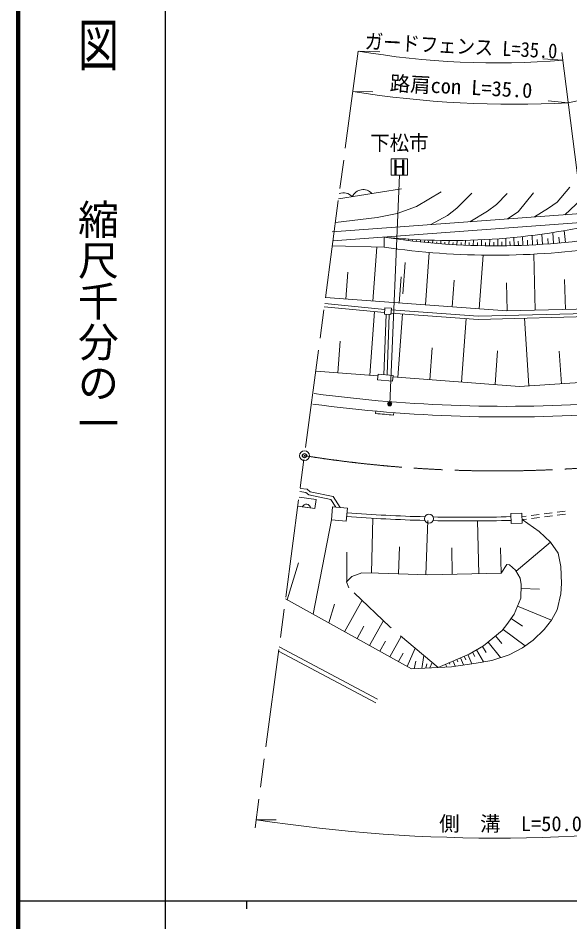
# Model space of a CAD drawing. Units: millimetres at full size, sheet at 1:1000; details may follow other scales. Extents: x 40000 to 680000, y 20000 to 380000.
# Drawn here: x 40000 to 107609, y 202409 to 313179 of the extents above; entities that cross this region are included whole.
import ezdxf
from ezdxf.enums import TextEntityAlignment as Align

# ---------------------------------------------------------------- set-up
doc = ezdxf.new("R2010")
doc.units = ezdxf.units.MM
doc.header["$LTSCALE"] = 1000
doc.header["$PDMODE"] = 32
doc.header["$PDSIZE"] = 500
doc.linetypes.add('CHAIN', pattern=[18.5, 12, -1.5, 3.5, -1.5])
doc.linetypes.add('DASHED', pattern=[7.5, 6, -1.5])
for name, color, linetype, lineweight in [('M-BGD', 7, 'Continuous', 13), ('M-BMK', 2, 'CHAIN', 13), ('M-BMK-SRVR', 3, 'Continuous', 13), ('M-STR-HTXT', 7, 'Continuous', 13), ('M-STR-STRC', 7, 'Continuous', 13), ('M-TTL', 2, 'Continuous', 140), ('M-TTL-BAND', 7, 'Continuous', 25)]:
    doc.layers.add(name, color=color, linetype=linetype, lineweight=lineweight)
doc.layers.add('M-OTRS', color=6, linetype='Continuous')
doc.styles.add('@ＭＳ ゴシック', font='')
doc.styles.add('ＭＳ ゴシック', font='')
doc.styles.get('@ＭＳ ゴシック').set_extended_font_data('@MS Gothic')
doc.styles.get('ＭＳ ゴシック').set_extended_font_data('MS Gothic')

msp = doc.modelspace()

# ---------------------------------------------------------------- hatches: boundary and pattern name
at = {"layer": 'M-STR-HTXT'}
msp.add_hatch(color=256, dxfattribs=at).paths.add_polyline_path([(85745, 266024, -1), (85306, 265785, -1)])
msp.add_hatch(color=256, dxfattribs=at).paths.add_polyline_path([(85745, 266024, -1), (85306, 265785, -1)])

# ---------------------------------------------------------------- linework, layer by layer
at = {"layer": 'M-BGD'}
for p, q in [((86990, 292272), (79263, 291028)), ((86990, 292272), (79263, 291028)), ((78498, 286968), (112593, 289501)), ((78498, 286968), (112593, 289501)), ((78580, 285872), (112882, 288420)), ((78580, 285872), (112882, 288420)), ((105609, 285553), (105515, 286902)), ((107057, 285691), (106915, 287138)), ((84848, 285097), (84843, 286337)), ((84848, 285097), (84843, 286337)), ((86311, 286130), (86320, 286188)), ((86806, 286060), (86823, 286177)), ((87302, 285990), (87314, 286078)), ((87797, 285921), (87821, 286097)), ((88294, 285866), (88306, 285979)), ((88791, 285812), (88815, 286036)), ((89288, 285758), (89304, 285903)), ((89785, 285703), (89817, 285994)), ((90282, 285650), (90297, 285823)), ((90780, 285608), (90810, 285953)), ((91777, 285523), (91812, 285935)), ((92774, 285455), (92805, 285923)), ((93772, 285391), (93794, 285931)), ((94771, 285350), (94796, 285948)), ((95771, 285310), (95798, 285971)), ((96770, 285286), (96779, 286019)), ((97770, 285275), (97779, 286068)), ((98770, 285263), (98780, 286132)), ((99770, 285276), (99757, 286211)), ((100772, 285294), (100731, 286295)), ((101311, 285316), (101289, 285855)), ((101850, 285337), (101807, 286416)), ((102432, 285361), (102408, 285942)), ((103013, 285384), (102966, 286547)), ((103637, 285415), (103593, 286039)), ((104260, 285459), (104173, 286705)), ((104934, 285506), (104887, 286180)), ((106333, 285620), (106262, 286344)), ((78501, 285278), (84848, 285097)), ((78501, 285278), (84848, 285097)), ((83470, 278499), (83962, 285122)), ((91278, 285565), (91296, 285771)), ((92275, 285487), (92291, 285721)), ((93273, 285422), (93291, 285692)), ((94272, 285371), (94284, 285670)), ((95271, 285330), (95284, 285661)), ((96270, 285292), (96274, 285659)), ((97270, 285281), (97275, 285677)), ((98270, 285269), (98275, 285703)), ((99270, 285269), (99264, 285736)), ((100271, 285283), (100264, 285784)), ((89904, 278021), (90381, 284455)), ((96500, 277531), (96990, 284128)), ((103367, 277372), (103187, 284247)), ((87126, 279401), (87409, 283220)), ((80158, 278745), (80404, 282057)), ((86687, 278260), (86926, 281477)), ((93202, 277776), (93447, 281075)), ((99929, 277282), (99839, 280719)), ((107056, 277469), (106960, 281158)), ((84919, 277481), (77564, 278202)), ((84919, 277481), (77564, 278202)), ((99879, 277280), (77660, 278931)), ((99879, 277280), (77660, 278931)), ((84893, 277082), (77511, 277805)), ((84893, 277082), (77511, 277805)), ((83089, 269402), (83668, 277202)), ((86537, 269146), (87114, 276925)), ((111746, 277592), (99879, 277280)), ((111746, 277592), (99879, 277280)), ((85080, 276869), (84822, 269469)), ((85080, 276869), (84822, 269469)), ((85480, 276844), (85221, 269439)), ((85480, 276844), (85221, 269439)), ((94315, 268568), (94893, 276347)), ((102585, 268113), (102048, 276387)), ((79190, 269692), (79479, 273592)), ((90426, 268857), (90715, 272747)), ((98450, 268261), (98757, 272396)), ((106568, 268371), (106310, 272354)), ((84086, 269328), (76463, 269894)), ((84086, 269328), (76463, 269894)), ((101447, 268039), (85927, 269192)), ((101447, 268039), (85927, 269192)), ((111550, 268694), (101447, 268039)), ((111550, 268694), (101447, 268039)), ((83794, 264711), (83821, 265010)), ((83794, 264711), (83821, 265010)), ((86001, 264527), (86024, 264827)), ((86001, 264527), (86024, 264827)), ((76512, 254195), (74419, 254472)), ((76512, 254195), (74419, 254472)), ((76362, 253064), (76512, 254195)), ((76362, 253064), (76512, 254195)), ((74269, 253342), (76362, 253064)), ((74269, 253342), (76362, 253064)), ((74825, 253268), (75807, 253138)), ((74825, 253268), (75807, 253138)), ((107028, 252735), (106036, 252609)), ((107028, 252735), (106036, 252609)), ((76155, 240113), (78396, 251682)), ((83292, 245177), (83474, 251878)), ((89952, 244947), (90189, 251608)), ((96436, 245073), (96296, 251558)), ((102267, 252129), (101734, 252061)), ((102267, 252129), (101734, 252061)), ((102295, 251779), (101743, 251709)), ((102295, 251779), (101743, 251709)), ((103854, 252331), (102862, 252204)), ((103854, 252331), (102862, 252204)), ((103882, 251982), (102890, 251855)), ((103882, 251982), (102890, 251855)), ((105441, 252533), (104449, 252406)), ((105441, 252533), (104449, 252406)), ((105470, 252184), (104478, 252057)), ((105470, 252184), (104478, 252057)), ((107057, 252386), (106065, 252259)), ((107057, 252386), (106065, 252259)), ((86622, 245066), (86740, 248396)), ((93194, 245003), (93124, 248245)), ((99180, 245151), (99122, 248263)), ((101028, 245377), (105224, 248943)), ((80288, 244116), (80258, 247741)), ((72967, 241884), (74358, 246406)), ((101617, 243262), (103866, 243188)), ((88214, 233416), (72766, 241995)), ((88214, 233416), (72766, 241995)), ((80007, 237974), (82146, 241826)), ((78081, 239044), (78762, 241337)), ((101173, 241093), (105334, 239379)), ((83058, 236279), (84753, 239331)), ((100408, 239607), (101781, 238637)), ((81533, 237127), (82380, 238653)), ((99420, 238247), (102110, 236228)), ((85559, 234891), (86948, 237391)), ((98512, 237450), (99282, 236514)), ((84052, 229709), (71988, 236125)), ((84052, 229709), (71988, 236125)), ((84309, 235585), (85003, 236835)), ((87649, 233730), (88635, 235967)), ((96915, 236166), (97328, 235435)), ((97576, 236680), (99116, 234809)), ((83817, 229268), (71918, 235596)), ((83817, 229268), (71918, 235596)), ((86604, 234310), (87184, 235355)), ((89450, 233484), (89708, 235061)), ((94663, 234974), (94850, 234538)), ((95122, 235171), (95600, 234059)), ((95657, 235453), (95955, 234927)), ((96184, 235752), (97011, 234290)), ((88509, 233432), (88745, 234380)), ((89949, 233511), (90084, 234034)), ((90448, 233538), (90726, 234202)), ((92366, 233987), (92510, 233651)), ((92825, 234185), (92898, 234016)), ((93285, 234382), (93556, 233751)), ((93744, 234579), (93880, 234264)), ((94203, 234777), (94578, 233905))]:
    msp.add_line(p, q, dxfattribs=at)
for points in [[(103250, 288807), (104990, 289881), (106042, 290604), (107595, 292464)], [(103250, 288807), (104990, 289881), (106042, 290604), (107595, 292464)], [(106973, 289084), (109035, 290970), (109554, 291778), (109956, 292768)], [(106973, 289084), (109035, 290970), (109554, 291778), (109956, 292768)], [(78879, 288127), (83994, 288748), (86459, 289229), (88819, 290081), (91842, 291882)], [(78879, 288127), (83994, 288748), (86459, 289229), (88819, 290081), (91842, 291882)], [(95579, 291720), (93739, 289898), (92612, 288980), (90557, 287864)], [(95579, 291720), (93739, 289898), (92612, 288980), (90557, 287864)], [(99937, 291685), (98631, 290331), (97506, 289495), (95356, 288221)], [(99937, 291685), (98631, 290331), (97506, 289495), (95356, 288221)], [(99973, 288564), (101267, 289431), (103135, 291763)], [(99973, 288564), (101267, 289431), (103135, 291763)], [(111351, 276631), (96363, 276238), (85692, 277030)], [(111351, 276631), (96363, 276238), (85692, 277030)], [(111353, 277031), (96373, 276638), (85717, 277430)], [(111353, 277031), (96373, 276638), (85717, 277430)], [(101743, 251709), (103854, 250244), (105224, 248943), (106169, 247594), (106486, 245948), (106598, 243891), (106513, 242602), (106041, 240671), (105351, 239401), (104461, 238242), (103113, 236927), (101802, 236013), (100148, 235137), (98026, 234463), (96134, 234140), (93114, 233684), (88214, 233416)], [(101743, 251709), (103854, 250244), (105224, 248943), (106169, 247594), (106486, 245948), (106598, 243891), (106513, 242602), (106041, 240671), (105351, 239401), (104461, 238242), (103113, 236927), (101802, 236013), (100148, 235137), (98026, 234463), (96134, 234140), (93114, 233684), (88214, 233416)], [(84159, 245153), (90214, 244938), (99168, 245133), (99875, 246201), (100209, 246192), (100959, 245500), (101500, 244537), (101634, 243762), (101578, 242074), (100776, 240128), (99867, 238843), (99322, 238117), (97031, 236231), (95276, 235237), (91447, 233593)]]:
    msp.add_lwpolyline(points, dxfattribs=at)
for points in [[(84932, 277680), (85730, 277629), (85679, 276831), (84881, 276882)], [(84932, 277680), (85730, 277629), (85679, 276831), (84881, 276882)], [(84048, 268824), (85888, 268684), (85941, 269384), (84101, 269523)], [(84048, 268824), (85888, 268684), (85941, 269384), (84101, 269523)], [(78538, 253261), (78396, 251682), (80216, 251518), (80359, 253097)], [(78538, 253261), (78396, 251682), (80216, 251518), (80359, 253097)], [(100389, 252471), (100421, 251230), (101755, 251264), (101723, 252506)], [(100389, 252471), (100421, 251230), (101755, 251264), (101723, 252506)]]:
    msp.add_lwpolyline(points, close=True, dxfattribs=at)
at = {"layer": 'M-BGD', "linetype": 'DASHED'}
for points in [[(78944, 253225), (78336, 254174), (75610, 254762), (75242, 255049), (74509, 255147)], [(78944, 253225), (78336, 254174), (75610, 254762), (75242, 255049), (74509, 255147)], [(79448, 253179), (78583, 254530), (75784, 255133), (75403, 255432), (74561, 255543)], [(79448, 253179), (78583, 254530), (75784, 255133), (75403, 255432), (74561, 255543)], [(91447, 233593), (85529, 238589), (80539, 243363), (80243, 244070), (80905, 244735), (82102, 245209), (84159, 245153)], [(91447, 233593), (85529, 238589), (80539, 243363), (80243, 244070), (80905, 244735), (82102, 245209), (84159, 245153)]]:
    msp.add_lwpolyline(points, dxfattribs=at)
at = {"layer": 'M-BGD'}
msp.add_circle((90340, 251824), 550, dxfattribs=at)
msp.add_circle((90340, 251824), 550, dxfattribs=at)
for centre, radius, start, end in [((79878, 290317), 1454, 42.49525, 111.38003), ((79878, 290317), 1454, 42.49525, 111.38003), ((82276, 290703), 1454, 42.49525, 155.79241), ((82276, 290703), 1454, 42.49525, 155.79241), ((93013, 366120), 80200, 264.15277, 284.34371), ((93013, 366120), 80200, 264.15277, 284.34371), ((98506, 372651), 87389, 261.00522, 279.65706), ((98506, 372651), 87389, 261.00522, 279.65706), ((98258, 375922), 91809, 261.60107, 278.67056), ((98258, 375922), 91809, 261.60107, 278.67056), ((99869, 444374), 178780, 262.41533, 273.95261), ((99869, 444374), 178780, 262.41533, 273.95261), ((99869, 444374), 180080, 262.41533, 273.96475), ((99869, 444374), 180080, 262.41533, 273.96475), ((99869, 444374), 180380, 264.88724, 265.59087), ((99869, 444374), 180380, 264.88724, 265.59087), ((75303, 253106), 505, 3.62286, 161.28105), ((75303, 253106), 505, 3.62286, 161.28105), ((94846, 450050), 198503, 265.7881, 268.55284), ((94846, 450050), 198503, 265.7881, 268.55284), ((94846, 450050), 198053, 265.79023, 268.55268), ((94846, 450050), 198053, 265.79023, 268.55268), ((94846, 450050), 198503, 268.84273, 271.60627), ((94846, 450050), 198503, 268.84273, 271.60627), ((94846, 450050), 198053, 268.84289, 271.60654), ((94846, 450050), 198053, 268.84289, 271.60654)]:
    msp.add_arc(centre, radius, start, end, dxfattribs=at)
at = {"layer": 'M-BMK'}
msp.add_line((81663, 309142), (69048, 213936), dxfattribs=at)
msp.add_line((81663, 309142), (69048, 213936), dxfattribs=at)
msp.add_arc((98709, 407678), 150000, 260.94125, 275.47799, dxfattribs=at)
msp.add_arc((98709, 407678), 150000, 260.94125, 275.47799, dxfattribs=at)
at = {"layer": 'M-BMK-SRVR'}
msp.add_circle((75092, 259549), 600, dxfattribs=at)
msp.add_circle((75092, 259549), 600, dxfattribs=at)
at = {"layer": 'M-OTRS'}
msp.add_point((75092, 259549), dxfattribs=at)
msp.add_point((75092, 259549), dxfattribs=at)
at = {"layer": 'M-STR-HTXT'}
for p, q in [((81850, 309110), (84304, 309058)), ((81850, 309110), (84304, 309058)), ((106742, 308001), (104293, 308169)), ((106742, 308001), (104293, 308169)), ((106621, 308959), (111717, 268716)), ((106621, 308959), (111717, 268716)), ((81004, 304167), (83459, 304145)), ((81004, 304167), (83459, 304145)), ((107403, 302785), (104959, 303020)), ((107403, 302785), (104959, 303020)), ((85526, 265905), (86719, 293917)), ((85526, 265905), (86719, 293917)), ((69179, 214927), (71634, 214914)), ((69179, 214927), (71634, 214914))]:
    msp.add_line(p, q, dxfattribs=at)
msp.add_circle((85526, 265905), 250, dxfattribs=at)
msp.add_circle((85526, 265905), 250, dxfattribs=at)
for centre, radius, start, end in [((98709, 407678), 100000, 260.18558, 274.60749), ((98709, 407678), 100000, 260.18558, 274.60749), ((91902, 376166), 75000, 281.92738, 297.92863), ((91902, 376166), 75000, 281.92738, 297.92863), ((100821, 429923), 127308, 261.04468, 272.96317), ((100821, 429923), 127308, 261.04468, 272.96317), ((98709, 407678), 195000, 261.28993, 279.66617), ((98709, 407678), 195000, 261.28993, 279.66617)]:
    msp.add_arc(centre, radius, start, end, dxfattribs=at)
at = {"layer": 'M-STR-STRC'}
msp.add_lwpolyline([(85719, 293917), (87719, 293917), (87719, 295917), (85719, 295917)], close=True, dxfattribs=at)
msp.add_lwpolyline([(85719, 293917), (87719, 293917), (87719, 295917), (85719, 295917)], close=True, dxfattribs=at)
at = {"layer": 'M-TTL'}
msp.add_line((40000, 380000), (40000, 20000), dxfattribs=at)
at = {"layer": 'M-TTL-BAND'}
for p, q in [((58000, 370000), (58000, 20000)), ((40000, 205000), (579000, 205000)), ((68000, 205000), (68000, 204000))]:
    msp.add_line(p, q, dxfattribs=at)

# ---------------------------------------------------------------- texts
at = {"layer": 'M-STR-HTXT', "style": 'ＭＳ ゴシック', "width": 0.9}
msp.add_text('ガードフェンス L=35.0', height=1833, rotation=357, dxfattribs=at).set_placement((94201, 308280), align=Align.BOTTOM_CENTER)
msp.add_text('ガードフェンス L=35.0', height=1833, rotation=357, dxfattribs=at).set_placement((94201, 308280), align=Align.BOTTOM_CENTER)
at = {"layer": 'M-STR-HTXT', "style": 'ＭＳ ゴシック'}
msp.add_text('路肩con L=35.0', height=1833, rotation=357, dxfattribs=at).set_placement((94202, 303288), align=Align.BOTTOM_CENTER)
msp.add_text('路肩con L=35.0', height=1833, rotation=357, dxfattribs=at).set_placement((94202, 303288), align=Align.BOTTOM_CENTER)
msp.add_text('側\u3000溝\u3000L=50.0', height=1833, dxfattribs=at).set_placement((100336, 212985), align=Align.BOTTOM_CENTER)
msp.add_text('側\u3000溝\u3000L=50.0', height=1833, dxfattribs=at).set_placement((100336, 212985), align=Align.BOTTOM_CENTER)
at = {"layer": 'M-STR-STRC', "style": 'ＭＳ ゴシック', "width": 0.95}
msp.add_text('下松市', height=1833, dxfattribs=at).set_placement((86719, 296417), align=Align.BOTTOM_CENTER)
msp.add_text('下松市', height=1833, dxfattribs=at).set_placement((86719, 296417), align=Align.BOTTOM_CENTER)
at = {"layer": 'M-STR-STRC', "style": 'ＭＳ ゴシック', "width": 1.3}
msp.add_text('H', height=1833, dxfattribs=at).set_placement((86719, 294917), align=Align.MIDDLE_CENTER)
msp.add_text('H', height=1833, dxfattribs=at).set_placement((86719, 294917), align=Align.MIDDLE_CENTER)
at = {"layer": 'M-TTL-BAND', "style": '@ＭＳ ゴシック', "width": 1.4}
msp.add_text('平  面  図', height=3666, rotation=270, dxfattribs=at).set_placement((49777, 306475), align=Align.MIDDLE_RIGHT)
at = {"layer": 'M-TTL-BAND', "style": '@ＭＳ ゴシック'}
msp.add_text('縮尺千分の一', height=3666, rotation=270, dxfattribs=at).set_placement((49777, 261030), align=Align.MIDDLE_RIGHT)

doc.saveas('drawing.dxf')
